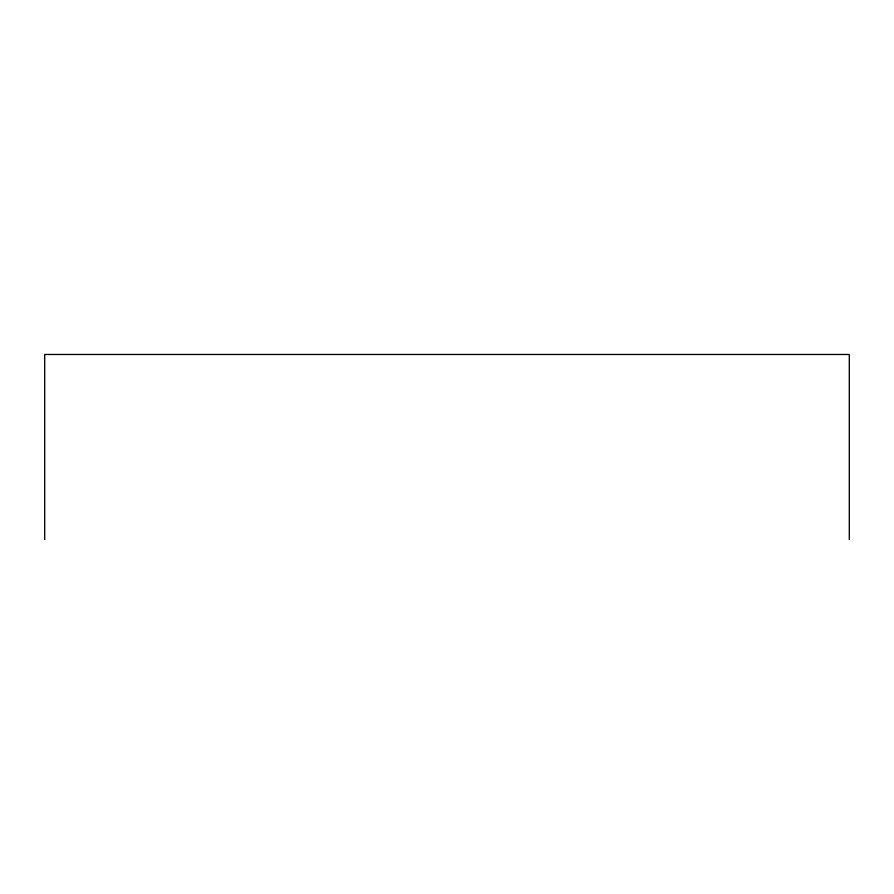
<?xml version="1.0" encoding="UTF-8"?>
<svg xmlns="http://www.w3.org/2000/svg" width="894" height="894" viewBox="0 0 894 894"><rect width="100%" height="100%" fill="white"/><g stroke="black" fill="none" stroke-linecap="round" stroke-linejoin="round"><path stroke-width="1.34" d="M849.3 539.529L849.3 354.471L44.7 354.471L44.7 539.529"/></g></svg>
